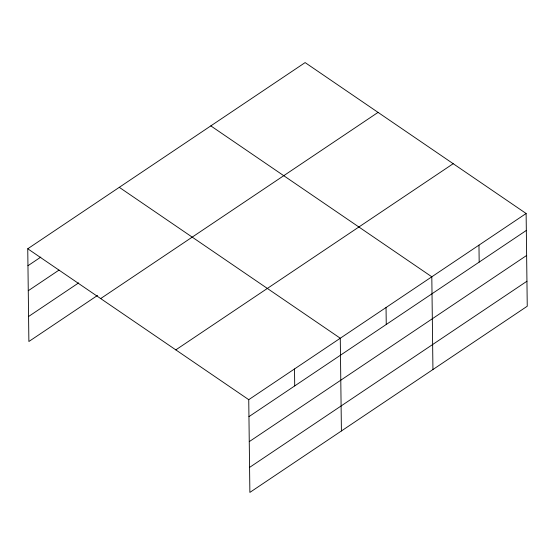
<?xml version="1.0" encoding="UTF-8"?>
<svg xmlns="http://www.w3.org/2000/svg" width="555" height="555" viewBox="0 0 555 555"><rect width="100%" height="100%" fill="white"/><g stroke="black" fill="none" stroke-linecap="round" stroke-linejoin="round"><path stroke-width="0.83" d="M27.75 248.772L305.125 62.59L526.119 213.495L527.25 306.228L249.875 492.41L248.744 399.676L27.75 248.772L28.881 341.505L97.534 295.426M27.958 265.727L40.827 257.083M28.263 290.73L59.01 270.091M28.576 316.496L78.637 282.897M100.677 298.569L378.052 112.388M175.817 349.879L453.192 163.697M248.744 399.676L526.119 213.495M248.952 416.632L526.327 230.45M249.257 441.641L526.633 255.46M249.57 467.407L526.945 281.225M210.817 125.888L431.811 276.799L432.942 369.533M119.283 187.326L340.277 338.238L341.408 430.971M478.965 245.15L479.173 262.099M386.044 307.519L386.252 324.474M294.511 368.957L294.719 385.912"/></g></svg>
